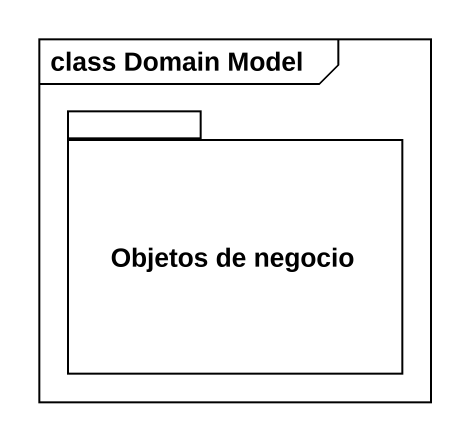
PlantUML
@startuml
mainframe class Domain Model
package "Objetos de negocio" as Objetos_de_negocio {
}
@enduml
